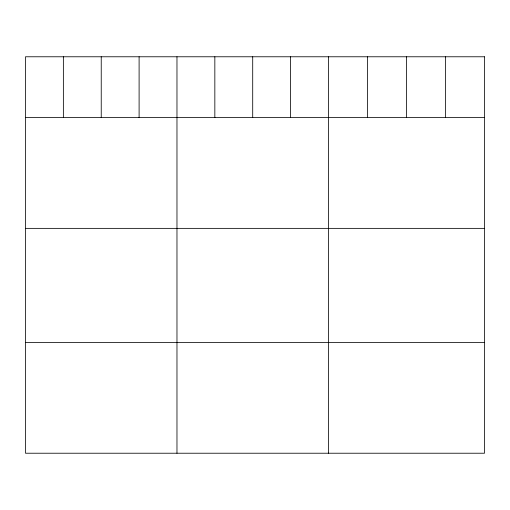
<?xml version="1.0" encoding="UTF-8"?>
<svg xmlns="http://www.w3.org/2000/svg" width="510" height="510" viewBox="0 0 510 510"><rect width="100%" height="100%" fill="white"/><g stroke="black" fill="none" stroke-linecap="round" stroke-linejoin="round"><path stroke-width="0.76" d="M25.5 117.619L484.5 117.619M25.5 228.365L484.5 228.365M25.5 342.471L484.5 342.471M445.485 56.776L445.485 117.619M406.47 56.776L406.47 117.619M367.455 56.776L367.455 117.619M328.44 56.776L328.44 453.224M290.572 56.776L290.572 117.619M252.705 56.776L252.705 117.619M214.837 56.776L214.837 117.619M176.97 56.776L176.97 453.224M139.102 56.776L139.102 117.619M101.235 56.776L101.235 117.619M63.367 56.776L63.367 117.619M484.5 56.776L25.5 56.776L25.5 453.224L484.5 453.224L484.5 56.776"/></g></svg>
